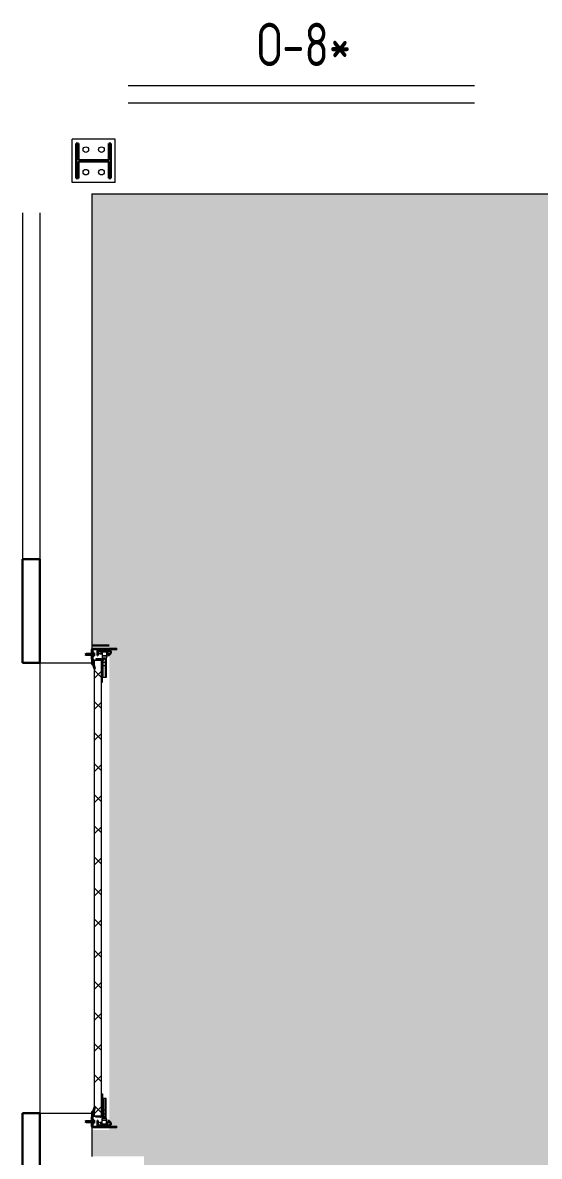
# Model space of a CAD drawing. Extents: x -965262 to 1142518, y -357520 to 71675.
# Drawn here: x -857476 to -854492, y -95739 to -89191 of the extents above; entities that cross this region are included whole.
import ezdxf

# ---------------------------------------------------------------- set-up
doc = ezdxf.new("R2010")
doc.units = 0
doc.header["$LTSCALE"] = 10
doc.layers.get('0').update_dxf_attribs({"linetype": 'CONTINUOUS', "lineweight": 30})
doc.styles.get("Standard").update_dxf_attribs({"font": 'isocpeur.ttf', "height": 300})

# ---------------------------------------------------------------- blocks, each defined once
blk = doc.blocks.new('MC2')
at = {"lineweight": 15}
for p, q in [((68127, 41566), (68127, 39900)), ((69794, 41566), (68127, 41566)), ((69794, 41566), (69794, 39900)), ((69794, 39900), (68127, 39900))]:
    blk.add_line(p, q, dxfattribs=at)
for p, q in [((69627, 41400), (68294, 41400)), ((68294, 41400), (68294, 41320)), ((68934, 41320), (68294, 41320)), ((68934, 41320), (68934, 40146)), ((69627, 41320), (68987, 41320)), ((68987, 41320), (68987, 40146)), ((69627, 41400), (69627, 41320)), ((68934, 40146), (68294, 40146)), ((68294, 40146), (68294, 40066)), ((69627, 40066), (68294, 40066)), ((69627, 40146), (68987, 40146)), ((69627, 40146), (69627, 40066))]:
    blk.add_line(p, q)
for centre in [(68527, 41033), (69394, 41033), (68527, 40433), (69394, 40433)]:
    blk.add_circle(centre, 107, dxfattribs=at)
blk = doc.blocks.new('anchor.bolt')
for p, q in [((-0.07, 0), (-0.07, -0.72)), ((0.07, 0), (0.07, -0.06)), ((-0.1, -0.04), (-0.07, -0.03)), ((-0.1, -0.04), (0.09, -0.06)), ((0.07, -0.07), (-0.1, -0.04)), ((-0.1, -0.11), (-0.07, -0.1)), ((-0.1, -0.11), (0.09, -0.13)), ((0.07, -0.14), (-0.1, -0.11)), ((-0.1, -0.18), (-0.07, -0.17)), ((-0.1, -0.18), (0.09, -0.2)), ((0.07, -0.21), (-0.1, -0.18)), ((-0.1, -0.25), (-0.07, -0.24)), ((-0.1, -0.25), (0.09, -0.27)), ((0.07, -0.28), (-0.1, -0.25)), ((-0.1, -0.32), (-0.07, -0.31)), ((-0.1, -0.32), (0.09, -0.34)), ((0.07, -0.35), (-0.1, -0.32)), ((-0.1, -0.39), (-0.07, -0.38)), ((-0.1, -0.39), (0.09, -0.41)), ((0.07, -0.42), (-0.1, -0.39)), ((-0.1, -0.46), (-0.07, -0.45)), ((-0.1, -0.46), (0.09, -0.48)), ((0.07, -0.49), (-0.1, -0.46)), ((-0.1, -0.53), (-0.07, -0.52)), ((-0.1, -0.53), (0.09, -0.55)), ((0.07, -0.56), (-0.1, -0.53)), ((-0.09, -0.6), (-0.07, -0.59)), ((-0.09, -0.6), (0.09, -0.62)), ((0.07, -0.63), (-0.09, -0.6)), ((-0.07, -0.72), (0, -0.8)), ((-0.04, -0.62), (-0.06, -0.63)), ((-0.06, -0.64), (-0.06, -0.63)), ((-0.06, -0.73), (-0.06, -0.64)), ((0, -0.79), (-0.06, -0.73)), ((-0.01, -0.63), (-0.04, -0.62)), ((-0.03, -0.63), (0, -0.79)), ((-0.03, -0.63), (0.01, -0.78)), ((-0.02, -0.63), (0.01, -0.77)), ((-0.01, -0.63), (0.02, -0.76)), ((0.03, -0.69), (-0.01, -0.63)), ((0, -0.64), (0.03, -0.75)), ((0, -0.8), (0.07, -0.72)), ((0, -0.79), (0.03, -0.74)), ((0.01, -0.66), (0.03, -0.74)), ((0.03, -0.74), (0.03, -0.69)), ((0.07, -0.06), (0.09, -0.06)), ((0.09, -0.06), (0.07, -0.07)), ((0.07, -0.07), (0.07, -0.13)), ((0.07, -0.13), (0.09, -0.13)), ((0.09, -0.13), (0.07, -0.14)), ((0.07, -0.14), (0.07, -0.2)), ((0.07, -0.2), (0.09, -0.2)), ((0.09, -0.2), (0.07, -0.21)), ((0.07, -0.21), (0.07, -0.27)), ((0.07, -0.27), (0.09, -0.27)), ((0.09, -0.27), (0.07, -0.28)), ((0.07, -0.28), (0.07, -0.34)), ((0.07, -0.33), (0.09, -0.34)), ((0.09, -0.34), (0.07, -0.35)), ((0.07, -0.35), (0.07, -0.41)), ((0.07, -0.4), (0.09, -0.41)), ((0.09, -0.41), (0.07, -0.42)), ((0.07, -0.42), (0.07, -0.48)), ((0.07, -0.47), (0.09, -0.48)), ((0.09, -0.48), (0.07, -0.49)), ((0.07, -0.49), (0.07, -0.55)), ((0.07, -0.55), (0.09, -0.55)), ((0.09, -0.55), (0.07, -0.56)), ((0.07, -0.56), (0.07, -0.62)), ((0.09, -0.62), (0.07, -0.63)), ((0.07, -0.62), (0.09, -0.62)), ((0.07, -0.63), (0.07, -0.72))]:
    blk.add_line(p, q)
blk.add_arc((0.16, -0.64), 0.222, 187.9982, 219.836)
blk = doc.blocks.new('Крепеж_ворот')
at = {"lineweight": 15}
h = blk.add_hatch(dxfattribs=at)
h.set_pattern_fill('ANSI31', color=256, scale=2, angle=180)
h.set_pattern_definition([(225, (746089.599, 74802.7244), (4.49013, -4.49013), [])])
h.paths.add_polyline_path([(746087.1, 74804.1), (746087.1, 74801.6), (746091.1, 74801.6), (746094.2, 74801.9), (746094.2, 74804.1)], flags=17)
h.paths.add_polyline_path([(746116.4, 74801.6, 0.165118), (746119.9, 74802.8), (746124.2, 74806.1, -0.301689), (746131.4, 74806.6), (746134.8, 74804.7, 0.130081), (746137.5, 74803.9), (746142.2, 74803.9), (746142.2, 74806.4), (746137.5, 74806.4, -0.130081), (746136, 74806.9), (746132.6, 74808.8, 0.301689), (746122.7, 74808.1), (746118.3, 74804.7, -0.165112), (746116.4, 74804.1), (746064.1, 74804.1, -0.414223), (746061, 74807.2), (746061, 74868.5), (746059.4, 74868.5), (746059.4, 74868.8), (746059.4, 74869.5), (746059.4, 74870.5), (746059.4, 74870.7), (746059.4, 74871.7), (746059.4, 74872.2), (746059.4, 74873.2), (746059.4, 74873.9), (746059.4, 74874.7), (746059.4, 74875.6), (746059.4, 74876.1), (746059.4, 74877.1), (746059.4, 74877.4), (746059.4, 74878.3), (746059.4, 74879.1), (746059.4, 74879.4), (746061, 74879.4), (746061, 74944.5), (746058.5, 74944.5), (746058.5, 74807.2, 0.41422), (746064.1, 74801.6)])
h = blk.add_hatch(dxfattribs=at)
h.set_pattern_fill('ANSI31', color=256, scale=2, angle=90)
h.set_pattern_definition([(135, (736343.8085, 75928.334), (-4.490128, -4.490128), [])])
edge = h.paths.add_edge_path()
edge.add_ellipse((746065.1, 74838.4), major_axis=(-1.67, 1.67), ratio=1, start_angle=45, end_angle=135, ccw=False)
edge.add_line((746062.7, 74838.4), (746062.7, 74868.5))
edge.add_line((746062.7, 74868.5), (746061, 74868.5))
edge.add_line((746061, 74868.5), (746061, 74838.4))
edge.add_ellipse((746065.1, 74838.4), major_axis=(-2.89, 2.89), ratio=1, start_angle=45, end_angle=135)
edge.add_line((746065.1, 74834.3), (746096.6, 74834.3))
edge.add_line((746096.6, 74834.3), (746096.6, 74836))
edge.add_line((746096.6, 74836), (746065.1, 74836))
edge = h.paths.add_edge_path()
edge.add_ellipse((746065.1, 74890.2), major_axis=(2.89, 2.89), ratio=1, start_angle=106, end_angle=135)
edge.add_line((746061, 74890.2), (746061, 74879.4))
edge.add_line((746061, 74879.4), (746062.7, 74879.4))
edge.add_line((746062.7, 74879.4), (746062.7, 74890.4))
edge.add_ellipse((746065.1, 74890.2), major_axis=(-1.67, 1.67), ratio=1, start_angle=16, end_angle=45, ccw=False)
edge.add_line((746063, 74891.3), (746069.9, 74903.7))
edge.add_ellipse((746079.1, 74898.6), major_axis=(7.45, 7.45), ratio=1, start_angle=-3, end_angle=106, ccw=False)
edge.add_line((746086.9, 74905.7), (746097.5, 74893.9))
edge.add_line((746097.5, 74893.9), (746098.8, 74895.1))
edge.add_line((746098.8, 74895.1), (746088.2, 74906.8))
edge.add_ellipse((746079.1, 74898.6), major_axis=(8.67, 8.67), ratio=1, start_angle=-3, end_angle=106)
edge.add_line((746068.4, 74904.5), (746061.5, 74892.1))
h = blk.add_hatch(color=256, dxfattribs=at)
h.dxf.hatch_style = 1
h.paths.add_polyline_path([(746145.9, 74808.8), (746142.6, 74809.8, 0.10613), (746142.5, 74809.9), (746136.4, 74809.3, -0.181324), (746135.1, 74809.6, 0.335683), (746120.2, 74809.1, -0.119126), (746118.6, 74808.6, 0.371631), (746118, 74808.1), (746117.9, 74807.6, 0.451909), (746118.5, 74806.9, 0.124341), (746121, 74807.6, -0.343618), (746134.1, 74808.2, 0.181324), (746136.5, 74807.6), (746142.5, 74808.2, -0.110452), (746142.6, 74808.2), (746147.2, 74806.6, -0.710497), (746147.2, 74805.5), (746142.6, 74803.9), (746135.7, 74803.9, -0.178994), (746132.7, 74805, 0.369834), (746129.7, 74805, -0.178993), (746126.6, 74803.9), (746122.2, 74803.9, 0.120709), (746121.9, 74803.8), (746119.7, 74802.7, -0.017147), (746119.4, 74802.4, 0.538795), (746119.6, 74802.2), (746127.3, 74802.2, 0.207608), (746130.7, 74803.7, -0.433918), (746131.6, 74803.7, 0.207608), (746135.1, 74802.2), (746142.5, 74802.2, 0.079707), (746142.6, 74802.2), (746147.7, 74803.9, 0.461502), (746149, 74807.1, -0.250825), (746149.1, 74807.6, -0.128039), (746173.1, 74815.5, 0.416657), (746173.7, 74816.2), (746173.6, 74816.9, 0.409849), (746173, 74817.5, 0.127248)])
for p, q in [((746058.5, 74807.2), (746058.5, 74944.5)), ((746058.5, 74944.5), (746061, 74944.5)), ((746061, 74879.4), (746061, 74944.5)), ((746059.4, 74879.4), (746062.7, 74879.4)), ((746059.4, 74868.5), (746059.4, 74879.4)), ((746059.4, 74868.5), (746062.7, 74868.5)), ((746061, 74879.4), (746061, 74890.2)), ((746061, 74807.2), (746061, 74868.5)), ((746061, 74838.4), (746061, 74868.5)), ((746068.4, 74904.5), (746061.5, 74892.1)), ((746062.7, 74838.4), (746062.7, 74890.2)), ((746063.6, 74883), (746062.7, 74883)), ((746063.6, 74864.9), (746062.7, 74864.9)), ((746069.9, 74903.7), (746063, 74891.3)), ((746063.6, 74883), (746063.6, 74873.9)), ((746067.2, 74880.2), (746063.6, 74883)), ((746063.6, 74873.9), (746063.6, 74864.9)), ((746067.2, 74867.6), (746063.6, 74864.9)), ((746064.1, 74875.1), (746064.1, 74872.8)), ((746067.2, 74880.2), (746067.2, 74875.1)), ((746067.2, 74872.8), (746067.2, 74867.6)), ((746086.9, 74905.7), (746097.5, 74893.9)), ((746088.2, 74906.8), (746098.8, 74895.1)), ((746097.5, 74893.9), (746098.8, 74895.1)), ((746064.1, 74804.1), (746116.4, 74804.1)), ((746064.1, 74801.6), (746116.4, 74801.6)), ((746096.6, 74836), (746065.1, 74836)), ((746096.6, 74834.3), (746065.1, 74834.3)), ((746079, 74805.9), (746102.4, 74805.9)), ((746079, 74805.9), (746079, 74804.1)), ((746079, 74804.1), (746102.4, 74804.1)), ((746082.5, 74814.1), (746081.2, 74813.3)), ((746081.2, 74813.3), (746081.2, 74805.9)), ((746098.9, 74814.1), (746082.5, 74814.1)), ((746085.9, 74813.3), (746085.9, 74805.9)), ((746095.4, 74813.3), (746095.4, 74805.9)), ((746096.6, 74834.3), (746096.6, 74836)), ((746098.9, 74814.1), (746100.1, 74813.3)), ((746100.1, 74813.3), (746100.1, 74805.9)), ((746102.4, 74805.9), (746102.4, 74804.1)), ((746118.3, 74804.7), (746122.7, 74808.1)), ((746119.9, 74802.8), (746124.2, 74806.1)), ((746134.8, 74804.7), (746131.4, 74806.6)), ((746136, 74806.9), (746132.6, 74808.8)), ((746142.2, 74806.4), (746137.5, 74806.4)), ((746137.5, 74803.9), (746142.2, 74803.9)), ((746142.2, 74806.4), (746142.2, 74803.9)), ((746142.2, 74803.9), (746142.2, 74806.4)), ((746142.6, 74803.9), (746147.2, 74805.5)), ((746142.6, 74802.2), (746147.7, 74803.9)), ((746173.6, 74816.9), (746173.7, 74816.2))]:
    blk.add_line(p, q)
for p, q in [((746061, 74879.4), (746061, 74881.3)), ((746061, 74833.9), (746061, 74868.5)), ((746062.7, 74883), (746062.7, 74873.9)), ((746062.7, 74873.9), (746062.7, 74864.9)), ((746073.1, 74841.7), (746073.1, 74905.2)), ((746073.1, 74895.8), (746076.7, 74892.3)), ((746073.1, 74851), (746076.7, 74854.6)), ((746074.3, 74885.9), (746074.3, 74861)), ((746074.3, 74879.9), (746075.7, 74879.9)), ((746074.3, 74867), (746075.7, 74867)), ((746076.9, 74873.4), (746075.7, 74879.9)), ((746075.7, 74879.9), (746075.7, 74867)), ((746076.9, 74873.4), (746075.7, 74867)), ((746076, 74885.9), (746076, 74882.6)), ((746076, 74864.3), (746076, 74861)), ((746076.2, 74882.6), (746076.2, 74885.6)), ((746076.2, 74885.6), (746076.8, 74885.6)), ((746076.2, 74864.3), (746076.2, 74882.6)), ((746076.2, 74864.3), (746076.2, 74861.3)), ((746076.2, 74861.3), (746076.8, 74861.3)), ((746076.8, 74885.6), (746076.8, 74892)), ((746076.8, 74861.3), (746076.8, 74854.9)), ((746081.4, 74897.6), (746081.4, 74886.4)), ((746081.4, 74849.3), (746081.4, 74860.5)), ((746087.4, 74898), (746081.7, 74897.9)), ((746087.4, 74848.8), (746081.7, 74848.9)), ((746082.1, 74885.6), (746087.4, 74885.6)), ((746082.1, 74861.3), (746087.4, 74861.3)), ((746087.4, 74899.5), (746087.4, 74898)), ((746087.4, 74885.6), (746087.4, 74898)), ((746087.4, 74885.6), (746098.3, 74885.6)), ((746087.4, 74848.7), (746087.4, 74861.3)), ((746087.4, 74861.3), (746098.3, 74861.3)), ((746087.4, 74847.4), (746087.4, 74848.8)), ((746098.7, 74885.2), (746098.7, 74882.6)), ((746098.7, 74882.6), (746098.7, 74864.3)), ((746098.7, 74881.6), (746099.8, 74881.6)), ((746098.7, 74865.3), (746099.8, 74865.3)), ((746098.7, 74861.6), (746098.7, 74864.3)), ((746099.8, 74861.2), (746099.8, 74885.7)), ((746099.8, 74885.7), (746110.3, 74885.7)), ((746099.8, 74861.2), (746110.3, 74861.2)), ((746110.3, 74861.2), (746110.3, 74885.7)), ((746110.3, 74881.5), (746224.7, 74881.5)), ((746110.3, 74865.4), (746212.5, 74865.4)), ((746113.8, 74877.2), (746224.7, 74877.2)), ((746250.5, 74858.8), (746250.5, 74862.8))]:
    blk.add_line(p, q, dxfattribs=at)
at = {"lineweight": 15, "ltscale": 0.5}
for p, q in [((746076, 74885.9), (746074.3, 74885.9)), ((746076, 74861), (746074.3, 74861))]:
    blk.add_line(p, q, dxfattribs=at)
at = {"lineweight": 15, "extrusion": (-1.7375e-14, 1, 0)}
for p, q in [((746112.7, 74883.6), (746224.7, 74883.6)), ((746112.7, 74863.2), (746112.7, 74883.6)), ((746112.7, 74863.2), (746135.6, 74863.2)), ((746116.7, 74856.9), (746116.7, 74828.9)), ((746120.8, 74856.9), (746120.8, 74828.9)), ((746122.6, 74863.2), (746122.6, 74862.8)), ((746250.5, 74862.8), (746122.6, 74862.8)), ((746250.5, 74858.8), (746122.6, 74858.8)), ((746123.8, 74840), (746123.8, 74848.8)), ((746135.6, 74881.9), (746156.6, 74881.9)), ((746135.6, 74863.2), (746135.6, 74881.9)), ((746156.6, 74881.9), (746156.6, 74863.2)), ((746156.6, 74863.2), (746212.5, 74863.2)), ((746117.3, 74826.3), (746119, 74822.8)), ((746119, 74822.8), (746122.6, 74824.6)), ((746122.6, 74824.6), (746120.9, 74828))]:
    blk.add_line(p, q, dxfattribs=at)
at = {"lineweight": 15, "ltscale": 0.5, "extrusion": (-1.7375e-14, 1, 0)}
for p, q in [((746112.7, 74879.5), (746224.7, 74879.5)), ((746135.6, 74865.8), (746112.7, 74865.8)), ((746114.9, 74871.2), (746120.4, 74871.2)), ((746120.8, 74856.9), (746116.7, 74856.9)), ((746117.2, 74851.9), (746116.7, 74853.9)), ((746119.8, 74839), (746119.8, 74849.8)), ((746123.8, 74847.8), (746119.8, 74847.8)), ((746122.6, 74868.9), (746122.6, 74863.2)), ((746122.6, 74862.8), (746122.6, 74858.8)), ((746139.7, 74862.8), (746139.7, 74858.8)), ((746152.5, 74862.8), (746152.5, 74858.8)), ((746212.5, 74865.8), (746156.6, 74865.8)), ((746173.5, 74862.8), (746173.5, 74858.8)), ((746120.8, 74840.1), (746116.7, 74840.1)), ((746117.2, 74836.9), (746116.7, 74835)), ((746120.8, 74829.2), (746116.7, 74829.2)), ((746123.8, 74841), (746119.8, 74841))]:
    blk.add_line(p, q, dxfattribs=at)
at = {"lineweight": 15, "extrusion": (-2.77556e-16, -1, 0)}
for p, q in [((746224.7, 74865.6), (746113.8, 74865.6)), ((746128, 74865.6), (746128, 74863.3)), ((746137.6, 74865.6), (746137.6, 74863.3)), ((746164.4, 74865.6), (746164.4, 74863.3)), ((746174, 74865.6), (746174, 74863.3)), ((746200.8, 74865.6), (746200.8, 74863.3)), ((746210.4, 74865.6), (746210.4, 74863.3)), ((746224.7, 74883.6), (746224.7, 74863.3))]:
    blk.add_line(p, q, dxfattribs=at)
at = {"extrusion": (-1, -4.26669e-14, 0)}
for p, q in [((746117.9, 74807.6), (746118, 74808.1)), ((746136.4, 74809.3), (746142.5, 74809.9)), ((746142.5, 74808.2), (746136.5, 74807.6)), ((746142.6, 74809.8), (746145.9, 74808.8)), ((746147.2, 74806.6), (746142.6, 74808.2))]:
    blk.add_line(p, q, dxfattribs=at)
at = {"extrusion": (-1, -4.2422e-14, 1.22461e-16)}
for p, q in [((746119.5, 74802.5), (746121.9, 74803.8)), ((746127.3, 74802.2), (746119.6, 74802.2)), ((746122.2, 74803.9), (746126.6, 74803.9)), ((746142.5, 74802.2), (746135.1, 74802.2)), ((746135.7, 74803.9), (746142.5, 74803.9))]:
    blk.add_line(p, q, dxfattribs=at)
at = {"lineweight": 15}
for centre, radius, start, end in [((746079.1, 74899.5), 8.28, 0, 136.00967), ((746079.1, 74847.4), 8.28, 223.99033, 0), ((746077, 74882.6), 0.956, 180, 270), ((746077, 74864.3), 0.956, 90, 180), ((746077, 74882.6), 0.75, 180, 270), ((746077, 74864.3), 0.75, 90, 180), ((746076.4, 74892), 0.375, 0, 45), ((746076.4, 74854.9), 0.375, 315, 0), ((746081.8, 74897.6), 0.375, 91, 180), ((746082.1, 74886.4), 0.75, 180, 270), ((746082.1, 74860.5), 0.75, 90, 180), ((746081.8, 74849.3), 0.375, 180, 269), ((746098.3, 74885.2), 0.375, 0, 90), ((746098.3, 74861.6), 0.375, 270, 0), ((746122.6, 74856.9), 5.92, 90, 180), ((746122.6, 74856.9), 1.87, 90, 180), ((746128.6, 74855.4), 8.15, 194.99861, 233.92136), ((746122.6, 74828.9), 5.92, 180, 199.64644), ((746128.6, 74833.4), 8.15, 126.07864, 165.00139), ((746122.6, 74828.9), 1.87, 180, 185.53127)]:
    blk.add_arc(centre, radius, start, end, dxfattribs=at)
at = {"lineweight": 15, "ltscale": 0.5}
for centre, radius, start, end in [((746119.4, 74852.5), 2.25, 195, 270), ((746119.4, 74849.8), 0.375, 0, 90), ((746119.4, 74836.4), 2.25, 90, 165), ((746119.4, 74839), 0.375, 270, 0)]:
    blk.add_arc(centre, radius, start, end, dxfattribs=at)
for centre, radius, start, end in [((746064.1, 74807.2), 5.62, 180, 270), ((746064.1, 74807.2), 3.11, 180, 270), ((746082.1, 74803.7), 10.4, 68.27529, 87.87816), ((746090.7, 74797.9), 16.2, 73.30599, 107.29197), ((746099.2, 74803.7), 10.4, 92.12184, 111.72471), ((746116.4, 74807.2), 3.11, 270, 307.50429), ((746116.4, 74807.2), 5.62, 270, 307.50429), ((746118.5, 74807.5), 0.586, 173.27112, 270.54696), ((746118.6, 74808), 0.586, 91.72469, 173.27112), ((746118.5, 74812.1), 5.21, 270.54696, 298.89834), ((746118.4, 74812.1), 3.52, 271.72469, 298.89834), ((746128, 74799.4), 12.4, 54.89026, 129.11428), ((746128, 74799.4), 10.7, 54.89026, 130.74476), ((746128.2, 74801), 8.97, 60.35337, 127.50429), ((746128.2, 74801), 8.97, 60.35337, 127.50429), ((746128.2, 74801), 8.97, 60.35337, 127.50429), ((746128.2, 74801), 6.46, 60.35337, 127.50429), ((746136.2, 74811.1), 3.54, 234.89026, 276), ((746137.5, 74809.6), 5.62, 240.35337, 270), ((746136.2, 74811.1), 1.86, 234.89026, 276), ((746137.5, 74809.6), 3.11, 240.35337, 270), ((746142.5, 74809.6), 0.292, 71.76748, 96), ((746142.5, 74807.9), 0.292, 70.78733, 96), ((746176.2, 74760.8), 56.8, 93.28053, 122.28779), ((746147, 74806), 0.562, 289.21267, 70.78733), ((746147, 74806), 2.25, 288.22907, 27.3228), ((746149.6, 74807.3), 0.586, 151, 207.3228), ((746176.3, 74765.4), 50.3, 93.65928, 122.84475), ((746173, 74816.9), 0.6, 4.13569, 93.28053), ((746173.1, 74816.1), 0.6, 273.65928, 4.13569)]:
    blk.add_arc(centre, radius, start, end)
at = {"extrusion": (-1.22461e-16, -5.20252e-30, -1)}
for centre, radius, start, end in [((-746119.6, 74802.4), 0.187, 270, 62.46874), ((-746122.2, 74803.3), 0.586, 62.46874, 90), ((-746126.6, 74808.6), 4.69, 229.40766, 270), ((-746127.3, 74806.9), 4.69, 223.08626, 270), ((-746131.2, 74803.2), 2.32, 49.40766, 130.59234), ((-746131.2, 74803.2), 0.637, 43.08626, 136.91374), ((-746135.1, 74806.9), 4.69, 270, 316.91374), ((-746135.7, 74808.6), 4.69, 270, 310.59234), ((-746142.5, 74804.2), 0.292, 250.78733, 270), ((-746142.5, 74802.5), 0.292, 251.77093, 270)]:
    blk.add_arc(centre, radius, start, end, dxfattribs=at)
at = {"extrusion": (0, 0, -1)}
for centre, major_axis, start_param, end_param in [((746065.1, 74890.2), (2.89, 2.89), 3.926991, 4.433136), ((746065.1, 74890.2), (-1.67, 1.67), 5.497787, 6.003933), ((746079.1, 74898.6), (8.67, 8.67), 4.433136, 6.335545), ((746079.1, 74898.6), (7.45, 7.45), 4.433136, 6.335545), ((746065.1, 74838.4), (-2.89, 2.89), 3.926991, 5.497787), ((746065.1, 74838.4), (-1.67, 1.67), 3.926991, 5.497787)]:
    blk.add_ellipse(centre, major_axis=major_axis, ratio=1, start_param=start_param, end_param=end_param, dxfattribs=at)
for points in [[(746067.2, 74875.1), (746065.9, 74875.1), (746064.1, 74875.1)], [(746064.1, 74872.8), (746065.9, 74872.8), (746067.2, 74872.8)]]:
    blk.add_rational_spline(points, [1, 1.01284142743, 1], degree=2)
at = {"lineweight": 15, "ltscale": 0.5}
for points, knots in [([(746114.9, 74871.2), (746114.7, 74871.2), (746114.4, 74871.2), (746113.8, 74871.5), (746113.6, 74871.6), (746113.2, 74872), (746113, 74872.3), (746112.8, 74872.8), (746112.7, 74873.1), (746112.7, 74873.4)], [0.37141352, 0.37141352, 0.37141352, 0.37141352, 0.39402571, 0.39402571, 0.41663789, 0.41663789, 0.43959523, 0.43959523, 0.46255257, 0.46255257, 0.46255257, 0.46255257]), ([(746122.6, 74868.9), (746122.6, 74869.2), (746122.6, 74869.5), (746122.3, 74870.1), (746122.2, 74870.3), (746121.8, 74870.7), (746121.5, 74870.9), (746121, 74871.1), (746120.7, 74871.2), (746120.4, 74871.2)], [0.28027447, 0.28027447, 0.28027447, 0.28027447, 0.30323181, 0.30323181, 0.32618916, 0.32618916, 0.34880134, 0.34880134, 0.37141352, 0.37141352, 0.37141352, 0.37141352])]:
    blk.add_open_spline(points, degree=3, knots=knots, dxfattribs=at)
at = {"lineweight": 15}
for points in [[(746117.1, 74826.9), (746117.1, 74826.7), (746117.2, 74826.5), (746117.3, 74826.3)], [(746120.9, 74828), (746120.9, 74828.2), (746120.8, 74828.5), (746120.8, 74828.7)]]:
    blk.add_open_spline(points, degree=3, dxfattribs=at)
at = {"xscale": -50.80000000000001, "yscale": 50.80000000000001, "zscale": 50.80000000000001}
blk.add_blockref('anchor.bolt', (746090.7, 74804.1), dxfattribs=at)

msp = doc.modelspace()

# ---------------------------------------------------------------- hatches: boundary and pattern name
at = {"lineweight": 30, "true_color": 0xed450c}
h = msp.add_hatch(color=20, dxfattribs=at)
h.dxf.hatch_style = 1
h.paths.add_polyline_path([(-853716.2, -101638.9), (-854066.2, -101638.9), (-854066.2, -101738.9), (-853816.2, -101738.9), (-853816.2, -102238.9), (-853816.2, -102338.9), (-853716.2, -102338.9)], flags=17)
h.paths.add_polyline_path([(-853816.2, -102238.9), (-854066.2, -102238.9), (-854066.2, -102338.9), (-853816.2, -102338.9)], flags=16)
h.paths.add_polyline_path([(-854066.2, -90178.9), (-857076.2, -90178.9), (-857076.2, -92788.9), (-856976.2, -92788.9), (-856976.2, -90278.9), (-854066.2, -90278.9)])
h.paths.add_polyline_path([(-853716.2, -95638.9), (-854066.2, -95638.9), (-854066.2, -95738.9), (-853816.2, -95738.9), (-853816.2, -96238.9), (-854066.2, -96238.9), (-854066.2, -96338.9), (-853716.2, -96338.9)], flags=17)
h.paths.add_polyline_path([(-854066.2, -95638.9), (-854416.2, -95638.9), (-854416.2, -96338.9), (-854066.2, -96338.9), (-854066.2, -96238.9), (-854316.2, -96238.9), (-854316.2, -95738.9), (-854066.2, -95738.9)])
h.paths.add_polyline_path([(-851186.2, -102338.9), (-851186.2, -103998.9), (-851086.2, -103998.9), (-851086.2, -102238.9), (-851356.2, -102238.9), (-851356.2, -101738.9), (-851086.2, -101738.9), (-851086.2, -96238.9), (-851356.2, -96238.9), (-851356.2, -95738.9), (-851086.2, -95738.9), (-851086.2, -90178.9), (-854066.2, -90178.9), (-854066.2, -90278.9), (-851186.2, -90278.9), (-851186.2, -95638.9), (-851456.2, -95638.9), (-851456.2, -96338.9), (-851186.2, -96338.9), (-851186.2, -101638.9), (-851456.2, -101638.9), (-851456.2, -102338.9)])
h.paths.add_polyline_path([(-854192.1, -101638.9), (-854192.1, -101738.9), (-854066.2, -101738.9), (-854066.2, -101638.9)])
h.paths.add_polyline_path([(-854192.1, -102238.9), (-854192.1, -102338.9), (-854066.2, -102338.9), (-854066.2, -102238.9)])
at = {"lineweight": 30, "true_color": 0x1b8828}
h = msp.add_hatch(color=106, dxfattribs=at)
h.dxf.hatch_style = 1
h.paths.add_polyline_path([(-853459.8, -90278.9), (-856976.2, -90278.9), (-856976.2, -95638.9), (-853459.8, -95638.9)])
h = msp.add_hatch(color=106, dxfattribs=at)
h.dxf.hatch_style = 1
h.paths.add_polyline_path([(-851186.2, -96338.9), (-854092.1, -96338.9), (-854092.1, -101638.9), (-851186.2, -101638.9)])
h.paths.add_polyline_path([(-851456.2, -101638.9), (-853716.2, -101638.9), (-853716.2, -102338.9), (-851456.2, -102338.9)])
h.paths.add_polyline_path([(-851186.2, -102348.9), (-852026.2, -102348.9), (-852026.2, -103998.9), (-851186.2, -103998.9)])
h.paths.add_polyline_path([(-854092.1, -99946.8), (-854416.2, -99946.8), (-856976.2, -99946.8), (-856976.2, -100169), (-854092.1, -100169)])
h.paths.add_polyline_path([(-854416.2, -96338.9), (-854416.2, -95803.6), (-854702.3, -95803.6), (-854702.3, -99946.8), (-854416.2, -99946.8)])
h.paths.add_polyline_path([(-854092.1, -96338.9), (-854416.2, -96338.9), (-854416.2, -99946.8), (-854092.1, -99946.8)])
h.paths.add_polyline_path([(-854416.2, -95638.9), (-856676.2, -95638.9), (-856676.2, -95803.6), (-854416.2, -95803.6)])
h.paths.add_polyline_path([(-851456.2, -95638.9), (-853716.2, -95638.9), (-853716.2, -96338.9), (-851456.2, -96338.9)])
h.paths.add_polyline_path([(-851359.8, -95044.8), (-853459.8, -95044.8), (-853459.8, -95638.9), (-851456.2, -95638.9), (-851359.8, -95638.9)])
h.paths.add_polyline_path([(-851186.2, -90278.9), (-851359.8, -90278.9), (-851359.8, -95638.9), (-851186.2, -95638.9)])
at = {"lineweight": 15}
h = msp.add_hatch(dxfattribs=at)
h.set_pattern_fill('ANSI37', color=256, scale=40)
h.set_pattern_definition([(45, (-1011139.78, 837938.45), (-89.802561, 89.802561), []), (135, (-1011139.78, 837938.45), (-89.802561, -89.802561), [])])
h.paths.add_polyline_path([(-857020.3, -95505.2), (-857020.3, -92872.5), (-857060.3, -92872.5), (-857060.3, -95505.2)])
at = {"lineweight": 30, "true_color": 0xed450c}
h = msp.add_hatch(color=20, dxfattribs=at)
h.dxf.hatch_style = 1
h.paths.add_polyline_path([(-856976.2, -96338.9), (-856676.2, -96338.9), (-856676.2, -95638.9), (-856976.2, -95638.9), (-856976.2, -95586.6), (-857076.2, -95586.6), (-857076.2, -95738.9), (-856776.2, -95738.9), (-856776.2, -96238.9), (-857076.2, -96238.9), (-857076.2, -101738.9), (-856776.2, -101738.9), (-856776.2, -102238.9), (-857076.2, -102238.9), (-857076.2, -106298.9), (-856976.2, -106298.9), (-856976.2, -102338.9), (-856676.2, -102338.9), (-856676.2, -101638.9), (-856976.2, -101638.9)])

# ---------------------------------------------------------------- linework, layer by layer
at = {"color": 30, "lineweight": 15}
for p, q in [((-856866.2, -89553.9), (-854866.2, -89553.9)), ((-856866.2, -89653.9), (-854866.2, -89653.9)), ((-857476.2, -90288.9), (-857476.2, -92288.9)), ((-857376.2, -90288.9), (-857376.2, -92288.9))]:
    msp.add_line(p, q, dxfattribs=at)
at = {"lineweight": 0}
msp.add_line((-857066.2, -89984.9), (-857066.2, -89992.9), dxfattribs=at)
at = {"lineweight": 15}
for p, q in [((-857076.2, -90178.9), (-857076.2, -92888.9)), ((-857076.2, -90178.9), (-851086.2, -90178.9)), ((-857376.2, -92888.9), (-857376.2, -95488.9)), ((-857376.2, -92888.9), (-857076.2, -92888.9)), ((-857060.3, -95505.2, 1808.5), (-857060.3, -92872.5, 1808.5)), ((-857060.3, -92872.5, 1808.5), (-857020.3, -92872.5, 1808.5)), ((-857020.3, -95505.2, 1808.5), (-857020.3, -92872.5, 1808.5)), ((-857376.2, -95488.9), (-857076.2, -95488.9)), ((-857076.2, -95488.9), (-857076.2, -95738.9, -904.3)), ((-857060.3, -95505.2, 1808.5), (-857020.3, -95505.2, 1808.5))]:
    msp.add_line(p, q, dxfattribs=at)
at = {"color": 30, "extrusion": (0, 0, -1)}
for p, q in [((-857476.2, -92888.9), (-857476.2, -92288.9)), ((-857476.2, -92288.9), (-857376.2, -92288.9)), ((-857376.2, -92288.9), (-857376.2, -92888.9)), ((-857376.2, -92888.9), (-857476.2, -92888.9)), ((-857476.2, -96488.8), (-857476.2, -95488.9)), ((-857476.2, -95488.9), (-857376.2, -95488.9)), ((-857376.2, -95488.9), (-857376.2, -96488.8))]:
    msp.add_line(p, q, dxfattribs=at)
at = {"color": 6, "lineweight": 30}
msp.add_line((-857076.2, -92788.9), (-856976.2, -92788.9), dxfattribs=at)
at = {"color": 6}
for points in [[(-857002.7, -92815.8), (-857002.7, -92814.5), (-857002.7, -92812.7)], [(-857002.7, -95562), (-857002.7, -95563.3), (-857002.7, -95565.1)], [(-857002.7, -95562), (-857002.7, -95563.3), (-857002.7, -95565.1)], [(-857002.7, -95562), (-857002.7, -95563.3), (-857002.7, -95565.1)], [(-857002.7, -95562), (-857002.7, -95563.3), (-857002.7, -95565.1)], [(-857002.7, -95562), (-857002.7, -95563.3), (-857002.7, -95565.1)]]:
    msp.add_rational_spline(points, [1, 1.01284142743, 1], degree=2, dxfattribs=at)

# ---------------------------------------------------------------- block references
at = {"lineweight": 15, "xscale": 0.1500000000232831, "yscale": 0.1500000000232831, "zscale": 0.1500000000232831, "rotation": 270}
msp.add_blockref('MC2', (-863176.1, -79644.8), dxfattribs=at)
at = {"rotation": 270}
msp.add_blockref('Крепеж_ворот', (-931877.7, 653251.4, 1808.5), dxfattribs=at)
at = {"xscale": -1, "rotation": 270}
msp.add_blockref('Крепеж_ворот', (-931877.7, -841629.2, 1808.5), dxfattribs=at)

# ---------------------------------------------------------------- texts
at = {"color": 5, "width": 0.75}
msp.add_text('О-8*', height=250, dxfattribs=at).set_placement((-856123.3, -89441.5, 10315.2))

doc.saveas('drawing.dxf')
